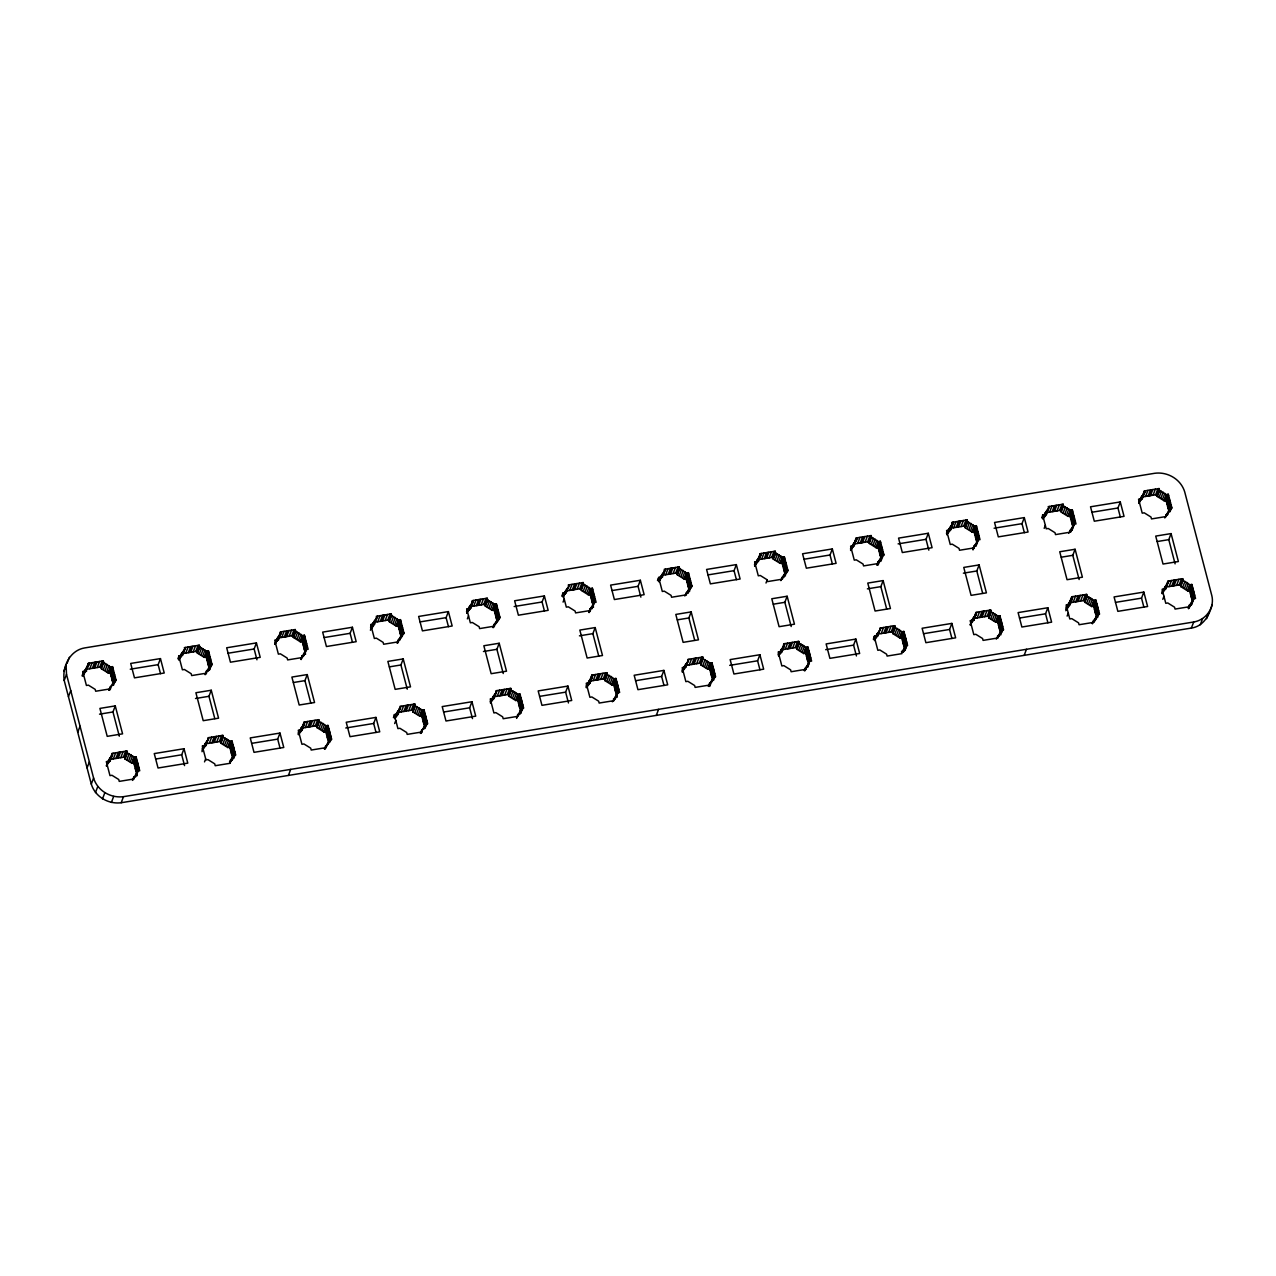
<?xml version="1.0" encoding="UTF-8"?>
<svg xmlns="http://www.w3.org/2000/svg" width="1276" height="1276" viewBox="0 0 1276 1276"><rect width="100%" height="100%" fill="white"/><g stroke="black" fill="none" stroke-linecap="round" stroke-linejoin="round"><path stroke-width="1.5" d="M63.8 671.367L66.097 665.306L66.511 674.382L93.595 778.057C97.407 790.657 110.613 798.377 123.485 796.671L1193.682 622.002C1205.932 620.008 1214.88 607.839 1211.801 595.557L1184.702 491.882C1180.89 479.282 1167.684 471.562 1154.812 473.268L84.615 647.937C69.893 650.409 62.077 666.71 64.199 680.443L91.298 784.118C95.11 796.718 108.316 804.438 121.188 802.732L1191.385 628.063C1203.571 626.325 1209.217 615.287 1212.2 604.633M67.07 663.361L69.367 657.3M64.199 680.443L66.511 674.382M68.441 696.648L70.738 690.587M82.031 675.881L83.769 671.335M82.717 675.77L84.439 671.224M83.036 675.722L85.444 669.469L88.873 665.163L88.379 663.297L103.26 660.872L103.739 662.738L110.533 666.965L112.527 666.646L116.18 680.618L114.186 680.937L108.923 689.981M83.147 675.53L86.369 667.89M88.379 663.297L86.082 669.358L100.948 666.933L103.26 660.872M84.072 673.951L88.459 663.584M86.321 670.299L88.618 664.238M85.205 672.516L89.543 663.105M89.798 668.752L92.095 662.691M92.35 668.337L94.663 662.276M93.515 668.145L95.812 662.085M94.679 667.954L96.976 661.893M97.231 667.539L99.544 661.478M99.799 667.125L102.096 661.064M101.027 667.22L103.34 661.159M101.203 667.858L103.5 661.797M112.527 666.646L110.214 672.707L108.221 673.026L101.442 668.799L103.675 662.451M77.756 732.28L80.053 726.219M103.324 669.549L105.637 663.488M105.111 670.522L107.407 664.461M106.737 671.686L109.05 665.625M108.221 673.026L110.533 666.965M108.54 672.978L110.837 666.917M109.226 672.867L111.522 666.806M109.911 672.755L112.208 666.694M110.502 673.792L112.814 667.731M111.124 676.2L113.436 670.139M111.762 678.593L114.058 672.532M112.049 679.693L114.346 673.632M112.336 680.778L114.633 674.717M109.002 690.268L110.151 687.238M109.704 690.204L111.427 685.659M115.255 677.125L112.958 683.186L110.214 672.707M112.336 685.675L114.186 680.937M113.341 683.92L114.489 680.89M113.452 685.324L115.175 680.778M114.728 682.548L115.893 679.518M87.071 767.913L89.368 761.852M119.306 736.188L112.974 711.96L115.271 705.899L99.911 708.403L107.216 736.348L122.576 733.844L115.271 705.899M91.298 784.118L93.595 778.057M95.477 792.571L97.773 786.51M106.275 765.919L107.997 761.373M106.594 765.855L109.002 759.619L112.432 755.312L111.937 753.446L126.818 751.006L127.297 752.888L125 758.949L131.779 763.176L133.773 762.841L136.085 756.78L134.092 757.115L127.297 752.888M106.706 765.68L109.927 758.04M110.294 758.279L112.017 753.733M107.631 764.101L111.076 756.588M109.88 760.432L112.176 754.371M110.039 761.086L113.101 753.255M108.763 762.649L112.432 755.312M113.357 758.901L115.653 752.84M115.909 758.47L118.221 752.409M117.073 758.295L119.37 752.234M102.495 798.904L104.791 792.843M118.237 758.104L120.534 752.043M120.789 757.673L123.102 751.612M160.505 673.664L158.144 664.652L160.457 658.591L130.694 663.44L134.474 677.859L164.221 673.01L160.457 658.591M123.357 757.258L125.654 751.197M125 758.949L124.506 757.067L126.818 751.006M124.585 757.37L126.898 751.309M124.761 758.008L127.058 751.947M124.92 758.646L127.233 752.585M126.882 759.698L129.195 753.637M111.379 802.476L113.676 796.415M128.669 760.671L130.965 754.595M130.296 761.82L132.608 755.759M131.779 763.176L134.092 757.115M132.098 763.112L134.395 757.051M132.784 763L135.081 756.939M133.47 762.889L135.766 756.827M134.06 763.941L136.357 757.88M134.682 766.334L136.995 760.273M121.188 802.732L123.485 796.671M135.32 768.742L137.617 762.681M135.607 769.827L137.904 763.766M177.906 658.815L179.055 655.784M132.481 780.115L137.744 771.087L139.738 770.752L136.085 756.78M135.894 770.927L138.191 764.866M178.592 658.703L179.741 655.673M132.56 780.402L133.709 777.371M179.278 658.591L180.426 655.561M179.007 660.059L181.431 653.806L184.845 649.5L184.366 647.634L199.231 645.209L199.726 647.076L197.429 653.137L204.208 657.363L206.202 657.044L208.498 650.983L206.505 651.302L199.726 647.076M136.516 773.32L138.813 767.259M179.118 659.867L182.356 652.227M135.431 777.148L137.744 771.087M180.044 658.288L183.505 650.792M136.325 775.569L138.047 771.023M182.883 653.121L184.031 650.09M182.468 655.274L184.781 649.213M181.192 656.853L185.53 647.442M185.786 653.089L188.082 647.028M188.338 652.674L190.634 646.613M189.502 652.483L191.799 646.422M190.666 652.291L192.963 646.23M193.218 651.876L195.515 645.815M195.77 651.462L198.083 645.401M197.014 651.558L199.231 645.209M197.174 652.195L199.487 646.135M197.349 652.849L199.646 646.788M199.311 653.886L201.608 647.825M201.082 654.859L203.394 648.798M202.724 656.024L205.037 649.962M204.208 657.363L206.505 651.302M204.527 657.315L206.824 651.254M205.213 657.204L207.509 651.143M205.883 657.092L208.195 651.031M206.489 658.129L208.786 652.068M207.111 660.537L209.424 654.476M207.749 662.93L210.046 656.869M208.02 664.03L210.333 657.969M208.307 665.115L210.62 659.054M204.973 674.605L210.157 665.274L212.151 664.955L208.498 650.983M205.675 674.541L207.414 669.996M211.242 661.462L208.945 667.523L206.202 657.044M208.323 669.996L210.157 665.274M208.179 671.288L210.476 665.227M209.439 669.661L211.162 665.115M209.567 669.916L211.864 663.855M184.542 765.6L181.702 754.786L184.015 748.725L154.252 753.59L158.033 768.008L187.779 763.144L184.015 748.725M214.799 718.659L208.961 696.297L211.258 690.236L195.898 692.74L203.203 720.685L218.563 718.181L211.258 690.236M202.15 748.837L203.299 745.806M202.262 750.24L203.985 745.694M202.565 750.192L204.989 743.956L208.403 739.649L207.924 737.767L222.79 735.343L223.284 737.225L230.063 741.452L232.057 741.117L235.709 755.089L233.715 755.424L229.616 761.421L230.095 763.287L215.229 765.712L214.735 763.845L207.956 759.619L205.962 759.954L202.31 745.981L204.304 745.647L204.989 743.956M201.991 751.708L205.914 742.377M203.602 748.438L207.047 740.925M205.867 744.769L208.163 738.708M204.75 746.986L209.089 737.592M209.344 743.222L211.641 737.161M204.527 761.884L205.675 758.853M211.896 742.807L214.193 736.746M213.06 742.616L215.357 736.555M214.224 742.441L216.521 736.364M216.776 742.01L219.073 735.949M256.954 659.804L254.131 648.974L256.428 642.913L226.681 647.777L230.446 662.196L260.208 657.347L256.428 642.913M219.328 741.595L221.641 735.534M232.057 741.117L229.76 747.178L227.766 747.513L220.987 743.286L220.493 741.404L222.79 735.343M220.573 741.707L222.869 735.646M220.732 742.345L223.045 736.284M220.987 743.286L223.204 736.922M222.869 744.036L225.166 737.975M224.64 744.993L226.953 738.932M226.283 746.157L228.579 740.096M227.766 747.513L230.063 741.452M228.085 747.449L230.382 741.388M228.771 747.337L231.068 741.276M229.441 747.226L231.754 741.165M230.047 748.278L232.344 742.217M230.669 750.671L232.982 744.61M231.307 753.079L233.604 747.018M231.578 754.164L233.891 748.103M231.865 755.264L234.178 749.203M275.265 642.929L276.413 639.898M229.808 763.176L230.972 760.145M274.994 644.396L277.402 638.144L280.832 633.837L280.337 631.971L295.219 629.546L295.713 631.413L293.4 637.474L300.195 641.7L302.189 641.365L304.486 635.304L302.492 635.639L295.713 631.413M275.106 644.205L278.327 636.565M230.956 761.724L232.104 758.694M234.8 751.596L232.503 757.657L229.76 747.178M231.881 760.145L233.715 755.424M278.694 636.804L280.417 632.258M232.312 759.906L234.034 755.36M276.031 642.625L280.592 632.896M278.455 639.611L281.502 631.779M233.699 758.55L235.422 754.004M277.179 641.19L280.832 633.837M281.757 637.426L284.07 631.365M284.325 637.011L286.621 630.95M285.473 636.82L287.786 630.759M286.637 636.628L288.95 630.567M289.205 636.214L291.502 630.153M291.757 635.783L294.054 629.722M293.4 637.474L292.922 635.607L295.219 629.546M293.001 635.895L295.298 629.834M293.161 636.533L295.474 630.472M293.336 637.187L295.633 631.126M295.298 638.223L297.595 632.162M297.069 639.196L299.366 633.135M298.712 640.361L301.008 634.3M300.195 641.7L302.492 635.639M300.498 641.653L302.811 635.592M301.184 641.541L303.497 635.48M301.87 641.429L304.182 635.368M302.476 642.466L304.773 636.405M303.098 644.859L305.395 638.798M303.72 647.267L306.033 641.206M304.007 648.352L306.304 642.291M300.881 658.639L306.144 649.612L308.138 649.277L304.486 635.304M304.294 649.452L306.591 643.391M300.961 658.942L302.109 655.912M301.136 659.58L302.284 656.55M303.385 655.912L304.533 652.881M304.916 651.845L307.229 645.784M303.736 655.848L306.144 649.612M304.725 654.11L306.463 649.564M280.05 748.135L277.69 739.123L279.986 733.062L250.24 737.911L254.004 752.346L283.766 747.481L279.986 733.062M310.786 702.996L304.932 680.634L307.245 674.573L291.885 677.077L299.19 705.022L314.55 702.518L307.245 674.573M298.137 733.174L299.286 730.143M298.249 734.577L299.972 730.031M298.552 734.529L300.961 728.293L304.39 723.986L303.895 722.104L318.777 719.68L319.271 721.546L316.958 727.607L323.753 731.834L325.747 731.515L328.044 725.454L326.05 725.773L319.271 721.546M300.961 728.293L298.664 734.354L302.093 730.047L304.39 723.986M299.589 732.775L301.886 726.698M301.678 728.468L303.975 722.407M300.737 731.323L303.034 725.262M304.151 723.045L302.093 730.047M302.013 729.744L305.06 721.913M305.315 727.559L307.628 721.498M288.408 775.441L290.705 769.38M307.883 727.145L310.18 721.084M309.031 726.953L311.344 720.892M310.196 726.762L312.508 720.701M312.764 726.347L315.06 720.286M352.479 642.322L350.118 633.311L352.415 627.25L322.668 632.114L326.433 646.533L356.179 641.684L352.415 627.25M315.316 725.932L317.612 719.871M316.56 726.028L318.777 719.68M316.719 726.682L319.016 720.621M316.895 727.32L319.191 721.259M318.856 728.373L321.153 722.312M320.627 729.33L322.924 723.269M322.27 730.494L324.567 724.433M323.753 731.834L326.05 725.773M324.056 731.786L326.369 725.725M324.742 731.674L327.055 725.613M325.428 731.563L327.725 725.502M326.034 732.599L328.331 726.538M326.656 735.008L328.953 728.947M327.278 737.416L329.591 731.355M327.565 738.501L329.862 732.44M324.439 748.789L329.702 739.745L331.696 739.426L328.044 725.454M327.852 739.586L330.149 733.525M370.55 627.377L371.715 624.347M324.519 749.076L325.667 746.045M370.662 628.781L372.401 624.235M325.221 749.012L326.943 744.466M396.868 642.976L402.131 633.949L404.125 633.614L400.473 619.642L398.479 619.976L391.7 615.75L391.206 613.868L376.324 616.308L376.819 618.174L373.389 622.481L370.407 630.232L374.506 624.235L377.489 616.117M372.018 626.963L374.315 620.902M326.943 746.061L328.091 743.031M330.787 735.933L328.474 741.994L325.747 731.515M327.868 744.482L329.702 739.745M373.166 625.511L375.463 619.45M328.857 742.728L330.021 739.697M374.267 623.294L376.564 617.233M329.543 742.616L330.691 739.586M330.261 741.372L331.409 738.341M377.744 621.763L380.041 615.702M380.296 621.332L382.609 615.271M381.46 621.157L383.773 615.096M382.625 620.965L384.921 614.904M385.177 620.551L387.489 614.49M387.744 620.12L390.041 614.059M400.473 619.642L398.16 625.703L396.182 626.038L389.387 621.811L388.909 619.929L391.206 613.868M388.973 620.232L391.285 614.171M389.148 620.87L391.445 614.809M389.387 621.811L391.62 615.447M391.269 622.56L393.582 616.499M393.056 623.533L395.353 617.472M394.699 624.682L396.995 618.621M396.182 626.038L398.479 619.976M396.485 625.99L398.782 619.929M397.171 625.878L399.468 619.817M397.857 625.766L400.154 619.705M398.447 626.803L400.76 620.742M399.085 629.196L401.382 623.135M399.707 631.604L402.004 625.543M399.994 632.689L402.291 626.628M400.281 633.789L402.578 627.728M397.649 643.216L399.372 638.67M399.372 640.249L400.52 637.218M403.2 630.121L400.903 636.182L398.16 625.703M399.707 640.185L402.131 633.949M400.712 638.447L402.434 633.901M401.972 636.82L403.838 632.529M376.021 732.472L373.677 723.46L375.973 717.399L346.227 722.248L349.991 736.683L379.738 731.818L375.973 717.399M407.251 689.184L400.919 664.971L403.216 658.91L387.872 661.415L395.161 689.359L410.521 686.855L403.216 658.91M393.439 717.622L394.587 714.592M394.109 717.511L395.273 714.48M394.794 717.399L395.959 714.369M415.242 705.883L422.037 710.11L424.031 709.791L421.718 715.852L419.724 716.171L412.945 711.944L415.242 705.883L414.764 704.017L399.882 706.441L400.377 708.308L396.948 712.614L394.651 718.675L398.064 714.369L401.047 706.25M395.576 717.096L397.873 711.035M396.724 715.661L399.388 708.26M397.825 713.443L399.548 708.898M394.667 723.572L395.815 720.541M401.302 711.896L403.599 705.835M403.854 711.482L406.167 705.421M405.018 711.29L407.315 705.229M406.183 711.099L408.48 705.038M408.735 710.684L411.047 704.623M448.45 626.66L446.106 617.648L448.402 611.587L418.64 616.452L422.42 630.87L452.167 626.006L448.402 611.587M411.303 710.269L413.599 704.208M412.945 711.944L412.451 710.078L414.764 704.017M412.531 710.365L414.844 704.304M412.706 711.019L415.003 704.958M412.866 711.657L415.178 705.596M414.828 712.71L417.14 706.649M416.614 713.667L418.911 707.606M418.257 714.831L420.554 708.77M419.724 716.171L422.037 710.11M420.043 716.123L422.34 710.062M420.729 716.011L423.026 709.95M421.415 715.9L423.712 709.839M422.005 716.937L424.318 710.876M422.643 719.345L424.94 713.284M423.265 721.737L425.562 715.676M423.552 722.838L425.849 716.777M420.426 733.126L425.69 724.082L427.683 723.763L424.031 709.791M423.839 723.923L426.136 717.862M466.537 611.698L467.686 608.668M420.506 733.413L421.654 730.382M466.649 613.102L468.372 608.556M421.208 733.349L422.93 728.803M466.968 613.054L469.377 606.818L472.79 602.511L472.311 600.645L487.193 598.205L487.671 600.087L485.374 606.148L492.153 610.375L494.147 610.04L496.444 603.979L494.466 604.314L487.671 600.087M426.758 720.27L424.461 726.331L421.718 715.852M467.08 612.879L470.302 605.239M425.004 725.789L423.855 728.819L425.69 724.082M472.391 600.932L470.493 608.572L467.989 611.3M469.137 609.848L471.45 603.787M424.27 728.58L425.993 724.034M470.254 607.631L472.551 601.57M470.413 608.269L473.476 600.454M424.956 728.468L426.678 723.923M470.493 608.572L472.79 602.511M426.248 725.693L427.396 722.663M467.367 618.86L468.515 615.83M473.731 606.1L476.028 600.023M476.283 605.669L478.58 599.608M477.447 605.478L479.744 599.417M478.612 605.303L480.908 599.241M481.164 604.872L483.46 598.811M483.716 604.457L486.028 598.396M484.96 604.569L487.193 598.205M485.135 605.207L487.432 599.146M485.295 605.845L487.591 599.784M487.257 606.898L489.553 600.837M489.027 607.855L491.34 601.793M490.67 609.019L492.983 602.958M492.153 610.375L494.466 604.314M492.472 610.311L494.769 604.25M493.158 610.199L495.455 604.138M493.844 610.087L496.141 604.026M494.434 611.14L496.731 605.079M495.056 613.533L497.369 607.472M495.694 615.941L497.991 609.88M495.981 617.026L498.278 610.965M492.855 627.313L498.118 618.286L500.096 617.951L496.444 603.979M496.252 618.126L498.565 612.065M492.919 627.601L494.083 624.57M493.621 627.553L495.359 623.007M495.343 624.586L496.508 621.556M499.187 614.458L496.89 620.519L494.147 610.04M496.268 623.007L498.118 618.286M496.699 622.768L498.422 618.222M497.959 621.141L499.107 618.11M498.661 619.897L499.809 616.866M472.487 718.611L469.648 707.797L471.96 701.736L442.198 706.585L445.978 721.004L475.725 716.155L471.96 701.736M503.238 673.521L496.906 649.309L499.203 643.248L483.843 645.752L491.148 673.696L506.508 671.192L499.203 643.248M490.096 701.848L491.244 698.817M490.781 701.736L491.93 698.706M490.51 703.204L492.935 696.951L496.348 692.645L495.87 690.779L510.751 688.354L511.229 690.22L508.933 696.281L515.711 700.508L517.705 700.189L520.002 694.128L518.024 694.447L511.229 690.22M490.622 703.012L493.86 695.372M491.547 701.433L495.008 693.937M494.386 696.265L496.109 691.72M493.971 698.419L496.284 692.358M492.695 699.998L497.034 690.587M497.289 696.233L499.586 690.172M499.841 695.819L502.138 689.758M501.005 695.627L503.302 689.566M502.17 695.436L504.467 689.375M504.722 695.021L507.019 688.96M544.437 610.997L542.077 601.985L544.389 595.924L514.627 600.773L518.391 615.207L548.154 610.343L544.389 595.924M507.274 694.607L509.587 688.546M508.933 696.281L508.438 694.415L510.751 688.354M508.518 694.702L510.815 688.641M508.693 695.356L510.99 689.279M508.853 695.994L511.15 689.933M510.815 697.031L513.111 690.97M512.585 698.004L514.898 691.943M514.228 699.168L516.541 693.107M515.711 700.508L518.024 694.447M516.03 700.46L518.327 694.399M516.716 700.349L519.013 694.288M517.402 700.237L519.699 694.176M517.992 701.274L520.289 695.213M518.614 703.682L520.927 697.621M519.252 706.075L521.549 700.014M519.523 707.175L521.836 701.114M561.839 596.147L562.987 593.117M519.81 708.26L522.123 702.199M516.477 717.75L521.661 708.419L523.654 708.1L520.002 694.128M562.525 596.036L563.673 593.005M516.652 718.388L517.801 715.357M563.21 595.924L564.359 592.893M563.514 595.876L568.777 586.848L568.298 584.966L583.164 582.542L583.658 584.408L590.437 588.635L592.431 588.316L596.083 602.288L594.09 602.607L588.826 611.651M563.051 597.216L566.273 589.576M520.448 710.668L522.745 704.607M519.252 714.672L521.661 708.419M563.976 595.637L567.421 588.124M519.683 714.432L521.98 708.371M566.241 591.968L567.964 587.423M520.943 712.805L522.666 708.26M565.124 594.185L569.447 584.791M522.219 710.03L523.367 707M563.067 602.097L564.215 599.066M569.702 590.421L572.015 584.36M572.27 590.006L574.567 583.945M573.434 589.815L575.731 583.754M574.583 589.624L576.896 583.563M577.151 589.209L579.448 583.148M579.703 588.794L582 582.733M592.431 588.316L590.134 594.377L588.14 594.696L581.362 590.469L580.867 588.603L583.164 582.542M580.947 588.906L583.244 582.829M581.106 589.544L583.419 583.483M581.362 590.469L583.579 584.121M583.244 591.235L585.54 585.174M585.014 592.192L587.311 586.131M586.657 593.356L588.954 587.295M588.14 594.696L590.437 588.635M588.443 594.648L590.756 588.587M589.129 594.536L591.442 588.475M589.815 594.425L592.128 588.364M590.421 595.477L592.718 589.4M591.043 597.87L593.34 591.809M591.665 600.278L593.978 594.217M591.952 601.363L594.265 595.302M592.239 602.463L594.536 596.386M588.906 611.938L590.054 608.907M589.081 612.592L590.23 609.561M589.608 611.874L591.33 607.328M592.861 604.856L595.174 598.795M591.793 608.668L594.09 602.607M592.096 608.62L593.834 604.074M568.458 702.948L565.635 692.134L567.948 686.073L538.185 690.922L541.949 705.341L571.712 700.492L567.948 686.073M598.731 655.992L592.877 633.646L595.19 627.569L579.83 630.089L587.135 658.033L602.495 655.513L595.19 627.569M586.083 686.185L587.231 683.154M586.194 687.589L587.917 683.043M592.335 676.982L588.922 681.288L586.497 687.541L590.038 683.043L592.335 676.982L591.857 675.116L606.722 672.691L607.216 674.557L604.92 680.618L611.698 684.845L613.692 684.526L615.989 678.465L613.995 678.784L607.216 674.557M587.534 685.77L589.831 679.709M590.118 679.661L591.857 675.116M590.198 679.948L591.92 675.403M588.683 684.335L590.979 678.274M589.783 682.118L592.096 676.057M589.959 682.756L593.005 674.924M593.26 680.571L595.573 674.51M595.828 680.156L598.125 674.095M596.993 679.964L599.289 673.903M598.141 679.773L600.454 673.712M600.709 679.358L603.006 673.297M640.887 597.136L638.064 586.322L640.361 580.261L610.614 585.11L614.378 599.545L644.141 594.68L640.361 580.261M603.261 678.944L605.558 672.883M604.92 680.618L604.425 678.752L606.722 672.691M604.505 679.039L606.802 672.978M604.664 679.677L606.977 673.616M604.84 680.331L607.137 674.27M606.802 681.368L609.099 675.307M608.572 682.341L610.869 676.28M610.215 683.505L612.512 677.444M611.698 684.845L613.995 678.784M612.001 684.797L614.314 678.736M612.687 684.686L615 678.625M613.373 684.574L615.686 678.513M613.979 685.611L616.276 679.55M614.601 688.019L616.898 681.958M615.223 690.412L617.536 684.351M657.507 580.532L658.655 577.502L660.649 577.183L664.764 571.185L664.27 569.303L679.151 566.879L679.645 568.745L677.333 574.806L684.127 579.033L686.105 578.714L688.418 572.653L686.424 572.972L679.645 568.745M615.51 691.512L617.823 685.451M657.826 580.484L658.974 577.454M612.384 701.784L617.648 692.756L619.642 692.437L615.989 678.465M615.798 692.597L618.094 686.536M658.512 580.373L659.66 577.342M613.74 700.508L614.888 697.478M659.182 580.261L660.346 577.231M658.926 581.728L661.335 575.492M614.888 699.073L616.037 696.042M616.42 695.005L618.732 688.944M659.038 581.553L662.26 573.897M615.239 698.993L617.648 692.756M659.963 579.958L663.408 572.461M616.228 697.254L617.967 692.708M662.786 574.79L664.525 570.244M662.388 576.943L664.684 570.882M661.112 578.522L665.434 569.112M665.689 574.758L667.986 568.697M668.241 574.344L670.554 568.283M669.406 574.152L671.718 568.091M670.57 573.961L672.867 567.9M673.122 573.546L675.435 567.485M675.69 573.131L677.987 567.07M677.333 574.806L676.854 572.94L679.151 566.879M676.918 573.227L679.231 567.166M677.093 573.881L679.39 567.82M677.253 574.519L679.566 568.458M679.231 575.572L681.528 569.511M681.001 576.529L683.298 570.468M682.644 577.693L684.941 571.632M684.127 579.033L686.424 572.972M684.43 578.985L686.727 572.924M685.116 578.873L687.413 572.812M685.802 578.762L688.099 572.701M686.392 579.798L688.705 573.737M687.03 582.207L689.327 576.146M687.652 584.615L689.949 578.538M687.939 585.7L690.236 579.639M688.227 586.785L690.523 580.724M684.813 595.988L690.077 586.944L692.07 586.625L688.418 572.653M686.169 594.696L687.317 591.665M687.317 593.26L688.466 590.23M688.849 589.193L691.161 583.132M687.668 593.196L690.077 586.944M688.083 592.957L690.38 586.896M689.343 591.33L691.066 586.785M690.635 588.555L691.783 585.524M663.983 685.483L661.622 676.455L663.919 670.394L634.172 675.259L637.936 689.678L667.699 684.829L663.919 670.394M694.702 640.329L688.865 617.967L691.177 611.906L675.817 614.426L683.123 642.354L698.466 639.85L691.177 611.906M656.279 715.405L658.591 709.344M682.07 670.522L683.218 667.492M682.166 671.926L683.904 667.38M682.485 671.878L684.893 665.625L688.322 661.319L687.828 659.453L702.709 657.028L703.204 658.894L709.982 663.121L711.976 662.786L715.629 676.759L713.635 677.093L708.371 686.121M682.596 671.686L685.818 664.046M683.521 670.107L686.966 662.611M685.77 666.439L688.083 660.378M684.67 668.672L688.992 659.261M689.247 664.908L691.544 658.847M691.799 664.493L694.112 658.432M692.964 664.302L695.276 658.241M694.128 664.11L696.425 658.049M696.68 663.695L698.993 657.634M736.396 579.671L734.051 570.659L736.348 564.598L706.585 569.447L710.365 583.866L740.112 579.017L736.348 564.598M699.248 663.281L701.545 657.204M711.976 662.786L709.663 668.847L707.686 669.182L700.891 664.955L700.412 663.089L702.709 657.028M700.476 663.376L702.789 657.315M700.652 664.014L702.948 657.953M700.891 664.955L703.124 658.607M702.773 665.705L705.086 659.644M704.559 666.678L706.856 660.617M706.202 667.842L708.499 661.781M707.686 669.182L709.982 663.121M707.989 669.134L710.285 663.073M708.674 669.023L710.971 662.962M709.36 668.911L711.657 662.85M709.95 669.948L712.263 663.887M710.588 672.34L712.885 666.279M711.21 674.749L713.507 668.688M711.498 675.833L713.794 669.772M711.785 676.934L714.082 670.873M754.483 564.71L755.631 561.679M708.451 686.424L709.6 683.394M754.595 566.113L756.317 561.568M709.153 686.36L710.876 681.815M754.913 566.065L757.322 559.813L760.751 555.507L760.257 553.64L775.138 551.216L775.617 553.082L773.32 559.143L780.099 563.37L782.092 563.051L784.405 556.99L782.411 557.309L775.617 553.082M755.025 565.874L758.247 558.234M709.727 686.424L712.024 680.363M714.704 673.265L712.407 679.326L709.663 668.847M758.534 558.186L760.257 553.64M711.912 681.639L713.635 677.093M758.598 558.473L760.337 553.928M712.215 681.591L713.938 677.046M755.95 564.295L760.496 554.582M758.359 561.28L761.421 553.449M713.619 680.22L715.342 675.674M757.083 562.86L760.751 555.507M761.676 559.095L763.973 553.034M764.228 558.681L766.525 552.62M765.393 558.489L767.689 552.428M766.557 558.298L768.854 552.237M769.109 557.883L771.422 551.822M771.661 557.468L773.974 551.407M773.32 559.143L772.825 557.277L775.138 551.216M772.905 557.564L775.202 551.503M773.081 558.218L775.377 552.157M773.24 558.856L775.553 552.795M765.999 583.036L767.147 580.006M775.202 559.893L777.515 553.832M776.988 560.866L779.285 554.805M778.615 562.03L780.928 555.969M780.099 563.37L782.411 557.309M780.418 563.322L782.714 557.261M781.103 563.21L783.4 557.149M781.789 563.099L784.086 557.038M782.379 564.136L784.676 558.075M783.001 566.544L785.314 560.483M783.639 568.937L785.936 562.875M783.927 570.037L786.223 563.976M780.8 580.325L786.064 571.281L788.042 570.962L784.405 556.99M784.214 571.122L786.51 565.061M780.88 580.612L782.029 577.581M782.156 579.033L783.305 576.002M783.289 577.597L784.453 574.567M784.836 573.53L787.132 567.469M783.639 577.534L786.064 571.281M784.644 575.779L786.367 571.233M785.904 574.152L787.053 571.122M786.606 572.892L787.77 569.862M759.954 669.804L757.609 660.793L759.906 654.732L730.143 659.596L733.923 674.015L763.67 669.166L759.906 654.732M791.184 626.532L784.852 602.304L787.148 596.243L771.789 598.747L779.094 626.691L794.454 624.187L787.148 596.243M778.041 654.859L779.189 651.829M778.727 654.747L779.875 651.717M779.046 654.684L784.309 645.656L783.815 643.79L798.696 641.35L799.175 643.232L796.878 649.293L803.657 653.519L805.65 653.184L807.947 647.123L805.969 647.458L799.175 643.232M779.158 654.508L780.88 649.962M778.583 656.024L781.805 648.383M783.815 643.79L781.997 651.717L779.492 654.444M780.641 652.993L782.954 646.932M781.757 650.776L784.054 644.715M781.917 651.43L784.979 643.598M781.997 651.717L784.309 645.656M785.234 649.245L787.531 643.184M787.786 648.814L790.083 642.753M788.951 648.639L791.248 642.578M790.115 648.447L792.412 642.386M792.667 648.033L794.964 641.972M832.383 564.008L830.022 554.996L832.335 548.935L802.572 553.784L806.352 568.203L836.099 563.354L832.335 548.935M795.219 647.602L797.532 641.541M796.463 647.714L798.696 641.35M796.639 648.352L798.935 642.291M796.798 648.99L799.111 642.929M798.76 650.042L801.073 643.981M800.53 651.015L802.843 644.954M802.173 652.164L804.486 646.103M803.657 653.519L805.969 647.458M803.976 653.471L806.273 647.41M804.662 653.36L806.958 647.299M805.347 653.248L807.644 647.187M805.938 654.285L808.234 648.224M806.56 656.677L808.872 650.616M807.198 659.086L809.494 653.025M807.485 660.17L809.781 654.11M804.359 670.458L809.622 661.431L811.6 661.096L807.947 647.123M807.756 661.271L810.069 655.21M850.47 549.047L851.618 546.016M804.422 670.761L805.587 667.731M850.582 550.45L852.304 545.905M805.124 670.697L806.863 666.152M850.885 550.403L853.309 544.15L856.722 539.844L856.244 537.978L871.109 535.553L871.604 537.419L878.382 541.646L880.376 541.327L884.029 555.299L882.035 555.618L876.772 564.662M850.996 550.211L854.234 542.571M810.691 657.603L808.394 663.664L805.65 653.184M854.505 542.523L856.244 537.978M807.772 666.152L809.622 661.431M851.921 548.632L856.308 538.265M807.628 667.444L809.351 662.898M854.186 544.98L856.483 538.919M853.07 547.197L857.408 537.786M857.647 543.432L859.96 537.371M860.215 543.018L862.512 536.957M861.38 542.826L863.677 536.765M862.544 542.635L864.841 536.574M865.096 542.22L867.393 536.159M867.648 541.806L869.961 535.745M880.376 541.327L878.079 547.388L876.086 547.707L869.307 543.48L868.812 541.614L871.109 535.553M868.892 541.901L871.189 535.84M869.052 542.539L871.364 536.478M869.307 543.48L871.524 537.132M871.189 544.23L873.486 538.169M872.959 545.203L875.272 539.142M874.602 546.367L876.899 540.306M876.086 547.707L878.382 541.646M876.405 547.659L878.701 541.598M877.075 547.548L879.387 541.487M877.76 547.436L880.073 541.375M878.367 548.473L880.663 542.412M878.989 550.881L881.285 544.82M879.611 553.274L881.923 547.213M879.898 554.374L882.21 548.313M880.185 555.459L882.498 549.398M876.851 564.949L878 561.918M877.553 564.885L879.276 560.339M878.127 564.965L880.424 558.904M883.12 551.806L880.823 557.867L878.079 547.388M880.201 560.355L882.035 555.618M880.631 560.116L882.354 555.57M880.727 561.52L883.742 554.199M856.419 655.944L853.58 645.13L855.893 639.069L826.13 643.933L829.894 658.352L859.657 653.487L855.893 639.069M886.676 609.003L880.839 586.641L883.136 580.58L867.776 583.084L875.081 611.029L890.441 608.524L883.136 580.58M873.342 639.292L874.491 636.261M874.028 639.18L875.177 636.15M874.714 639.069L875.862 636.038M874.443 640.536L876.867 634.3L880.28 629.993L879.802 628.127L894.667 625.687L895.162 627.569L892.865 633.63L899.644 637.856L901.638 637.521L903.934 631.46L901.941 631.795L895.162 627.569M874.554 640.361L877.792 632.721M875.48 638.782L878.925 631.269M877.744 635.113L879.467 630.567M876.628 637.33L880.95 627.936M881.206 633.582L883.518 627.505M883.774 633.151L886.07 627.09M884.938 632.96L887.235 626.899M886.086 632.784L888.399 626.723M888.654 632.354L890.951 626.293M928.832 550.147L926.009 539.317L928.306 533.256L898.559 538.121L902.323 552.54L932.086 547.691L928.306 533.256M891.206 631.939L893.503 625.878M892.865 633.63L892.371 631.748L894.667 625.687M892.45 632.051L894.747 625.99M892.61 632.689L894.923 626.628M892.785 633.327L895.082 627.266M894.747 634.379L897.044 628.318M896.518 635.336L898.83 629.275M898.16 636.501L900.457 630.44M899.644 637.856L901.941 631.795M899.963 637.793L902.26 631.732M900.633 637.681L902.945 631.62M901.319 637.569L903.631 631.508M901.925 638.622L904.221 632.561M902.547 641.015L904.843 634.954M903.169 643.423L905.482 637.362M903.456 644.508L905.769 638.447M903.743 645.608L906.056 639.547M946.457 533.384L947.605 530.353M947.143 533.272L948.291 530.242M946.872 534.74L949.28 528.487L952.709 524.181L952.215 522.315L967.096 519.89L967.591 521.756L965.278 527.817L972.073 532.044L974.067 531.725L976.363 525.664L974.37 525.983L967.591 521.756M947.558 533.033L949.28 528.487M902.834 652.068L905.593 645.768L907.587 645.433L903.934 631.46M904.381 648.001L906.678 641.94M946.983 534.548L950.205 526.908M903.185 652.004L904.907 647.458M952.215 522.315L950.413 530.242L947.908 532.969M903.296 651.829L905.593 645.768M949.057 531.534L951.354 525.473M903.599 651.765L905.912 645.704M950.157 529.317L952.47 523.24M950.333 529.955L953.379 522.123M904.859 650.138L906.598 645.592M950.413 530.242L952.709 524.181M907.3 644.348L905.003 650.409L901.638 637.521M953.635 527.77L955.947 521.709M956.187 527.355L958.499 521.294M957.351 527.163L959.664 521.102M958.515 526.972L960.828 520.911M961.083 526.557L963.38 520.496M963.635 526.143L965.932 520.082M964.879 526.238L967.096 519.89M965.039 526.876L967.336 520.815M965.214 527.53L967.511 521.469M967.176 528.567L969.473 522.506M968.947 529.54L971.243 523.479M970.589 530.704L972.886 524.643M972.073 532.044L974.37 525.983M972.376 531.996L974.689 525.935M973.062 531.885L975.374 525.824M973.747 531.773L976.044 525.712M974.338 532.81L976.65 526.749M974.976 535.218L977.272 529.157M975.598 537.611L977.91 531.55M975.885 538.711L978.182 532.65M972.759 548.983L978.022 539.955L980.016 539.636L976.363 525.664M976.172 539.796L978.469 533.735M972.838 549.286L973.987 546.256M972.998 549.924L975.263 544.677M979.107 536.143L976.794 542.204L974.067 531.725M975.614 546.192L978.022 539.955M976.028 545.969L978.341 539.908M951.928 638.479L949.567 629.467L951.864 623.406L922.117 628.255L925.882 642.689L955.644 637.825L951.864 623.406M982.664 593.34L976.81 570.978L979.123 564.917L963.763 567.421L971.068 595.366L986.412 592.861L979.123 564.917M970.111 624.921L971.849 620.375M970.43 624.873L972.838 618.637L976.268 614.33L975.773 612.448L990.654 610.024L991.149 611.89L988.836 617.951L995.631 622.178L997.625 621.859L999.921 615.798L997.928 616.117L991.149 611.89M970.542 624.698L973.763 617.058M974.13 617.297L975.853 612.751M971.467 623.119L974.912 615.606M974.29 617.935L976.028 613.389M973.891 620.088L976.188 614.027M972.615 621.667L976.938 612.273M977.193 617.903L979.49 611.842M979.745 617.488L982.057 611.427M980.909 617.297L983.222 611.236M982.073 617.106L984.386 611.044M984.641 616.691L986.938 610.63M1024.341 532.666L1021.996 523.654L1024.293 517.593L994.546 522.458L998.31 536.877L1028.057 532.028L1024.293 517.593M987.193 616.276L989.49 610.215M988.836 617.951L988.358 616.085L990.654 610.024M988.422 616.388L990.734 610.327M988.597 617.026L990.894 610.965M988.772 617.664L991.069 611.603M990.734 618.716L993.031 612.655M992.505 619.673L994.802 613.612M994.148 620.838L996.444 614.777M995.631 622.178L997.928 616.117M995.934 622.13L998.247 616.069M996.62 622.018L998.917 615.957M997.306 621.906L999.602 615.845M997.896 622.959L1000.209 616.882M998.534 625.352L1000.831 619.291M999.156 627.76L1001.453 621.699M999.443 628.845L1001.74 622.784M1041.742 517.833L1042.907 514.802M999.73 629.945L1002.027 623.868M996.317 639.132L1001.58 630.089L1003.574 629.77L999.921 615.798M1042.428 517.721L1043.593 514.691M1043.114 517.609L1044.262 514.579M997.673 637.84L998.821 634.81M1068.746 533.32L1074.009 524.292L1076.003 523.957L1072.35 509.985L1070.357 510.32L1063.562 506.094L1063.083 504.211L1048.202 506.652L1048.697 508.518L1045.267 512.824L1042.859 519.061L1046.384 514.579L1049.366 506.46M1043.896 517.306L1046.192 511.245M998.821 636.405L999.969 633.375M1000.352 632.338L1002.665 626.277M999.172 636.341L1001.58 630.089M1045.028 515.855L1047.341 509.794M1000.161 634.587L1001.883 630.041M1046.145 513.638L1047.867 509.092M1001.421 632.96L1002.569 629.929M1002.138 631.716L1003.287 628.685M1049.622 512.107L1051.918 506.046M1044.183 528.36L1045.331 525.329M1052.174 511.692L1054.486 505.631M1053.338 511.501L1055.635 505.44M1054.502 511.309L1056.799 505.248M1057.054 510.894L1059.367 504.833M1059.622 510.464L1061.919 504.403M1072.35 509.985L1070.038 516.046L1068.044 516.381L1061.265 512.154L1060.771 510.288L1063.083 504.211M1060.85 510.575L1063.163 504.514M1061.026 511.213L1063.323 505.152M1061.265 512.154L1063.498 505.79M1063.147 512.904L1065.46 506.843M1064.934 513.877L1067.23 507.816M1066.561 515.025L1068.873 508.965M1068.044 516.381L1070.357 510.32M1068.363 516.333L1070.66 510.272M1069.049 516.222L1071.346 510.161M1069.735 516.11L1072.031 510.049M1070.325 517.147L1072.638 511.086M1070.963 519.539L1073.26 513.478M1071.585 521.948L1073.882 515.887M1071.872 523.032L1074.169 516.971M1072.159 524.133L1074.456 518.072M1070.101 532.044L1071.25 529.014M1070.66 532.108L1072.398 527.562M1075.078 520.464L1072.781 526.525L1070.038 516.046M1024.165 655.354L1026.462 649.293M1071.585 530.529L1074.009 524.292M1072.015 530.306L1074.312 524.245M1047.899 622.816L1045.554 613.804L1047.851 607.743L1018.104 612.592L1021.869 627.026L1051.615 622.162L1047.851 607.743M1079.129 579.527L1072.797 555.315L1075.094 549.254L1059.734 551.758L1067.039 579.703L1082.399 577.199L1075.094 549.254M1065.986 607.855L1067.151 604.824M1066.098 609.258L1067.821 604.712M1072.255 598.667L1068.825 602.974L1065.843 610.725L1069.942 604.728L1072.255 598.667L1071.76 596.785L1086.642 594.361L1087.12 596.227L1084.823 602.288L1091.602 606.515L1093.596 606.196L1095.909 600.135L1093.915 600.454L1087.12 596.227M1067.454 607.44L1071.76 596.785M1070.117 601.634L1071.84 597.088M1068.586 606.004L1070.899 599.943M1069.703 603.787L1072 597.726M1069.878 604.425L1072.925 596.594M1067.103 616.101L1068.251 613.07M1073.18 602.24L1075.477 596.179M1075.732 601.825L1078.045 595.764M1076.896 601.634L1079.193 595.573M1078.061 601.443L1080.357 595.382M1080.612 601.028L1082.925 594.967M1120.328 517.003L1117.967 507.992L1120.28 501.931L1090.517 506.795L1094.298 521.214L1124.044 516.349L1120.28 501.931M1083.18 600.613L1085.477 594.552M1084.409 600.709L1086.642 594.361M1084.584 601.363L1086.881 595.302M1084.744 602.001L1087.056 595.94M1086.705 603.054L1089.018 596.993M1088.492 604.011L1090.789 597.95M1090.119 605.175L1092.431 599.114M1091.602 606.515L1093.915 600.454M1091.921 606.467L1094.218 600.406M1092.607 606.355L1094.904 600.294M1093.293 606.244L1095.59 600.183M1093.883 607.28L1096.18 601.219M1094.505 609.689L1096.818 603.628M1095.143 612.097L1097.44 606.02M1095.43 613.182L1097.727 607.121M1092.304 623.47L1097.567 614.426L1099.561 614.107L1095.909 600.135M1095.717 614.266L1098.014 608.205M1092.384 623.757L1093.532 620.726M1093.66 622.178L1094.808 619.147M1139.101 501.946L1140.25 498.916M1138.83 503.398L1141.254 497.161L1144.668 492.855L1144.189 490.989L1159.055 488.548L1159.549 490.431L1157.252 496.492L1164.031 500.718L1166.025 500.383L1168.322 494.322L1166.328 494.657L1159.549 490.431M1094.808 620.742L1095.956 617.712M1098.636 610.614L1096.339 616.675L1093.596 606.196M1138.942 503.222L1142.179 495.582M1142.53 495.822L1144.269 491.276M1095.143 620.678L1097.567 614.426M1139.867 501.643L1143.328 494.131M1096.148 618.924L1097.87 614.378M1142.132 497.975L1144.428 491.914M1142.291 498.629L1144.604 492.568M1141.015 500.192L1145.354 490.797M1097.535 617.552L1099.274 613.006M1145.609 496.444L1147.906 490.383M1148.161 496.013L1150.458 489.952M1149.325 495.838L1151.622 489.761M1150.489 495.646L1152.786 489.585M1153.041 495.216L1155.338 489.155M1155.593 494.801L1157.906 488.74M1157.252 496.492L1156.758 494.61L1159.055 488.548M1156.838 494.913L1159.134 488.852M1156.997 495.551L1159.31 489.49M1157.172 496.189L1159.469 490.128M1159.134 497.241L1161.431 491.18M1160.905 498.198L1163.218 492.137M1162.548 499.363L1164.86 493.302M1164.031 500.718L1166.328 494.657M1164.35 500.655L1166.647 494.594M1165.036 500.543L1167.333 494.482M1165.706 500.431L1168.018 494.37M1166.312 501.484L1168.609 495.423M1166.934 503.876L1169.247 497.815M1167.572 506.285L1169.869 500.224M1167.843 507.37L1170.156 501.309M1168.13 508.47L1170.443 502.409M1164.797 517.944L1169.98 508.63L1171.974 508.295L1168.322 494.322M1166.073 516.381L1167.237 513.351M1167.221 514.93L1168.369 511.899M1171.065 504.802L1168.768 510.863L1166.025 500.383M1167.572 514.866L1169.98 508.63M1169.151 511.596L1170.299 508.566M1169.837 511.485L1170.985 508.454M1169.964 511.756L1171.687 507.21M1143.886 607.153L1141.526 598.141L1143.838 592.08L1114.076 596.929L1117.856 611.348L1147.602 606.499L1143.838 592.08M1175.1 563.864L1168.784 539.652L1171.081 533.591L1155.721 536.095L1163.026 564.04L1178.386 561.536L1171.081 533.591M1161.973 592.192L1163.122 589.161M1162.085 593.595L1163.808 589.049M1162.388 593.547L1164.813 587.295L1168.226 582.988L1167.747 581.122L1182.613 578.698L1183.107 580.564L1189.886 584.791L1191.88 584.472L1195.532 598.444L1193.538 598.763L1188.275 607.807M1162.5 593.356L1165.738 585.716M1163.425 591.777L1167.827 581.409M1165.69 588.124L1167.987 582.063M1164.573 590.341L1168.912 580.931M1162.803 599.337L1163.951 596.307M1169.167 586.577L1171.464 580.516M1171.719 586.163L1174.016 580.101M1172.883 585.971L1175.18 579.91M1174.048 585.78L1176.344 579.719M1176.6 585.365L1178.896 579.304M1179.152 584.95L1181.464 578.889M1191.88 584.472L1189.583 590.533L1187.589 590.852L1180.81 586.625L1180.316 584.759L1182.613 578.698M1180.396 585.046L1182.692 578.985M1180.555 585.7L1182.868 579.639M1180.81 586.625L1183.027 580.277M1182.692 587.375L1184.989 581.314M1184.463 588.348L1186.776 582.287M1186.106 589.512L1188.419 583.451M1187.589 590.852L1189.886 584.791M1187.908 590.804L1190.205 584.743M1188.594 590.692L1190.891 584.631M1189.264 590.581L1191.577 584.52M1189.87 591.617L1192.167 585.556M1190.492 594.026L1192.805 587.965M1191.13 596.418L1193.427 590.357M1191.401 597.519L1193.714 591.458M1191.688 598.604L1194.001 592.543M1188.355 608.094L1189.503 605.063M1188.53 608.732L1189.679 605.701M1189.057 608.03L1190.795 603.484M1190.779 605.079L1191.928 602.049M1194.623 594.951L1192.326 601.012L1189.583 590.533M1191.242 604.824L1193.538 598.763M1191.561 604.776L1193.858 598.715M1191.385 628.063L1193.682 622.002M1200.253 624.777L1202.566 618.7M1206.633 618.7L1208.93 612.639M85.444 669.469L84.758 671.176L82.765 671.495L86.417 685.467L88.411 685.148L95.19 689.375L95.684 691.241L110.565 688.817L110.071 686.951M109.002 759.619L108.316 761.309L106.323 761.644L109.975 775.617L111.969 775.282L118.748 779.508L119.242 781.39L134.124 778.95L133.629 777.084M181.431 653.806L180.745 655.513L178.752 655.832L182.404 669.804L184.398 669.485L191.177 673.712L191.671 675.578L206.537 673.154L206.058 671.272M277.402 638.144L276.717 639.85L274.739 640.169L278.375 654.141L280.369 653.822L287.164 658.049L287.642 659.915L302.524 657.491L302.029 655.609M373.389 622.481L372.704 624.171L370.71 624.506L374.362 638.479L376.356 638.144L383.135 642.37L383.629 644.252L398.511 641.812L398.016 639.946M396.948 712.614L396.262 714.321L394.268 714.64L397.921 728.612L399.914 728.293L406.693 732.52L407.188 734.386L422.069 731.961L421.574 730.095M469.377 606.818L468.691 608.508L466.697 608.843L470.35 622.816L472.343 622.481L479.122 626.707L479.616 628.59L494.482 626.149L494.003 624.283M492.935 696.951L492.249 698.658L490.255 698.977L493.908 712.949L495.901 712.63L502.68 716.857L503.175 718.723L518.04 716.299L517.562 714.432M565.364 591.155L564.662 592.846L562.684 593.18L566.337 607.153L568.314 606.818L575.109 611.044L575.588 612.911L590.469 610.486L589.99 608.62M588.922 681.288L588.22 682.995L586.242 683.314L589.895 697.286L591.873 696.967L598.667 701.194L599.146 703.06L614.027 700.636L613.533 698.754M684.893 665.625L684.207 667.332L682.213 667.651L685.866 681.623L687.86 681.304L694.638 685.531L695.133 687.397L710.014 684.973L709.52 683.091M757.322 559.813L756.636 561.52L754.642 561.839L758.295 575.811L760.289 575.492L767.067 579.719L767.562 581.585L782.443 579.16L781.949 577.294M853.309 544.15L852.623 545.857L850.629 546.176L854.282 560.148L856.276 559.829L863.055 564.056L863.549 565.922L878.414 563.498L877.936 561.631M876.867 634.3L876.181 635.99L874.188 636.325L877.84 650.297L879.818 649.962L886.613 654.189L887.091 656.071L901.972 653.631L901.494 651.765L903.982 649.037M972.838 618.637L972.153 620.327L970.159 620.662L973.811 634.635L975.805 634.3L982.6 638.526L983.078 640.393L997.96 637.968L997.465 636.102M1045.267 512.824L1044.581 514.515L1042.588 514.85L1046.24 528.822L1048.234 528.487L1055.013 532.714L1055.507 534.596L1070.389 532.156L1069.894 530.29M1068.825 602.974L1068.14 604.664L1066.146 604.984L1069.798 618.956L1071.792 618.637L1078.571 622.863L1079.065 624.73L1093.947 622.305L1093.452 620.439M1141.254 497.161L1140.569 498.852L1138.575 499.187L1142.227 513.159L1144.221 512.824L1151 517.051L1151.494 518.933L1166.36 516.493L1165.881 514.627M1164.813 587.295L1164.127 589.002L1162.133 589.321L1165.785 603.293L1167.779 602.974L1174.558 607.201L1175.052 609.067L1189.918 606.642L1189.439 604.776M183.218 653.503L196.935 651.27L197.429 653.137M278.04 638.032L292.922 635.607M374.027 622.369L388.909 619.929M469.999 606.706L484.88 604.266L485.374 606.148M580.867 588.603L565.986 591.027L566.48 592.909M663.137 575.173L676.854 572.94M759.108 559.51L772.825 557.277M853.931 544.039L868.812 541.614M949.918 528.376L964.8 525.951L965.278 527.817M1060.771 510.288L1045.905 512.713L1046.384 514.579M1156.758 494.61L1141.876 497.05L1142.371 498.916M948.594 530.194L946.601 530.513L950.253 544.485L952.247 544.166L959.042 548.393L959.52 550.259L974.401 547.835L973.907 545.953M130.264 669.198L158.144 664.652M228.101 653.232L254.131 648.974M324.088 637.569L350.118 633.311M420.059 621.906L446.106 617.648M514.18 606.531L542.077 601.985M612.033 590.565L638.064 586.322M708.005 574.902L734.051 570.659M803.992 559.239L830.022 554.996M898.113 543.879L926.009 539.317M994.1 528.216L1021.996 523.654M1091.937 512.25L1117.967 507.992M99.528 714.161L112.974 711.96M195.515 698.498L208.961 696.297M293.416 682.516L304.932 680.634M389.403 666.854L400.919 664.971M483.46 651.494L496.906 649.309M579.448 635.831L592.877 633.646M677.349 619.849L688.865 617.967M773.336 604.186L784.852 602.304M867.393 588.842L880.839 586.641M963.38 573.163L976.81 570.978M1061.281 557.197L1072.797 555.315M1157.268 541.534L1168.784 539.652M109.64 759.507L124.506 757.067M205.611 743.844L220.493 741.404M301.599 728.165L316.48 725.741L316.958 727.607M412.451 710.078L397.586 712.502L398.064 714.369M494.721 696.648L508.438 694.415M589.544 681.177L604.425 678.752M685.531 665.514L700.412 663.089M781.518 649.851L796.384 647.41L796.878 649.293M892.371 631.748L877.489 634.188L877.984 636.054M974.641 618.334L988.358 616.085M1069.463 602.846L1084.329 600.422L1084.823 602.288M1165.435 587.183L1180.316 584.759M300.275 729.984L298.281 730.303L301.934 744.275L303.927 743.956L310.722 748.183L311.2 750.049L326.082 747.624L325.587 745.758M780.194 651.653L778.2 651.988L781.853 665.96L783.847 665.625L790.626 669.852L791.12 671.734L806.001 669.294L805.507 667.428M155.672 759.045L181.702 754.786M251.659 743.366L277.69 739.123M345.78 728.006L373.677 723.46M443.617 712.04L469.648 707.797M539.604 696.377L565.635 692.134M635.592 680.714L661.622 676.455M729.712 665.354L757.609 660.793M825.684 649.691L853.58 645.13M923.537 633.709L949.567 629.467M1019.508 618.047L1045.554 613.804M1115.495 602.384L1141.526 598.141M1165.514 587.47L1165.929 589.049M1069.527 603.149L1069.942 604.728M997.625 621.859L1000.99 634.746M973.716 619.45L973.971 620.391M854.011 544.326L854.426 545.905M782.092 563.051L785.458 575.923M758.199 560.643L758.438 561.568M686.105 578.714L689.487 591.585M685.962 592.957L686.456 594.823L671.575 597.248L671.08 595.382L664.302 591.155L662.308 591.474L658.655 577.502M662.212 576.305L662.467 577.246M685.611 665.801L686.01 667.38M590.134 594.377L593.5 607.264M613.692 684.526L617.058 697.398M589.624 681.464L590.038 683.043M517.705 700.189L521.071 713.061M493.637 697.127L494.051 698.706M374.107 622.656L374.506 624.235M302.189 641.365L305.554 654.253M278.12 638.319L278.535 639.898M182.133 653.982L182.548 655.561M205.691 744.131L206.106 745.71M133.773 762.841L137.138 775.728M100.948 666.933L101.442 668.799M86.146 669.645L86.561 671.224M109.704 759.794L110.119 761.373"/></g></svg>
